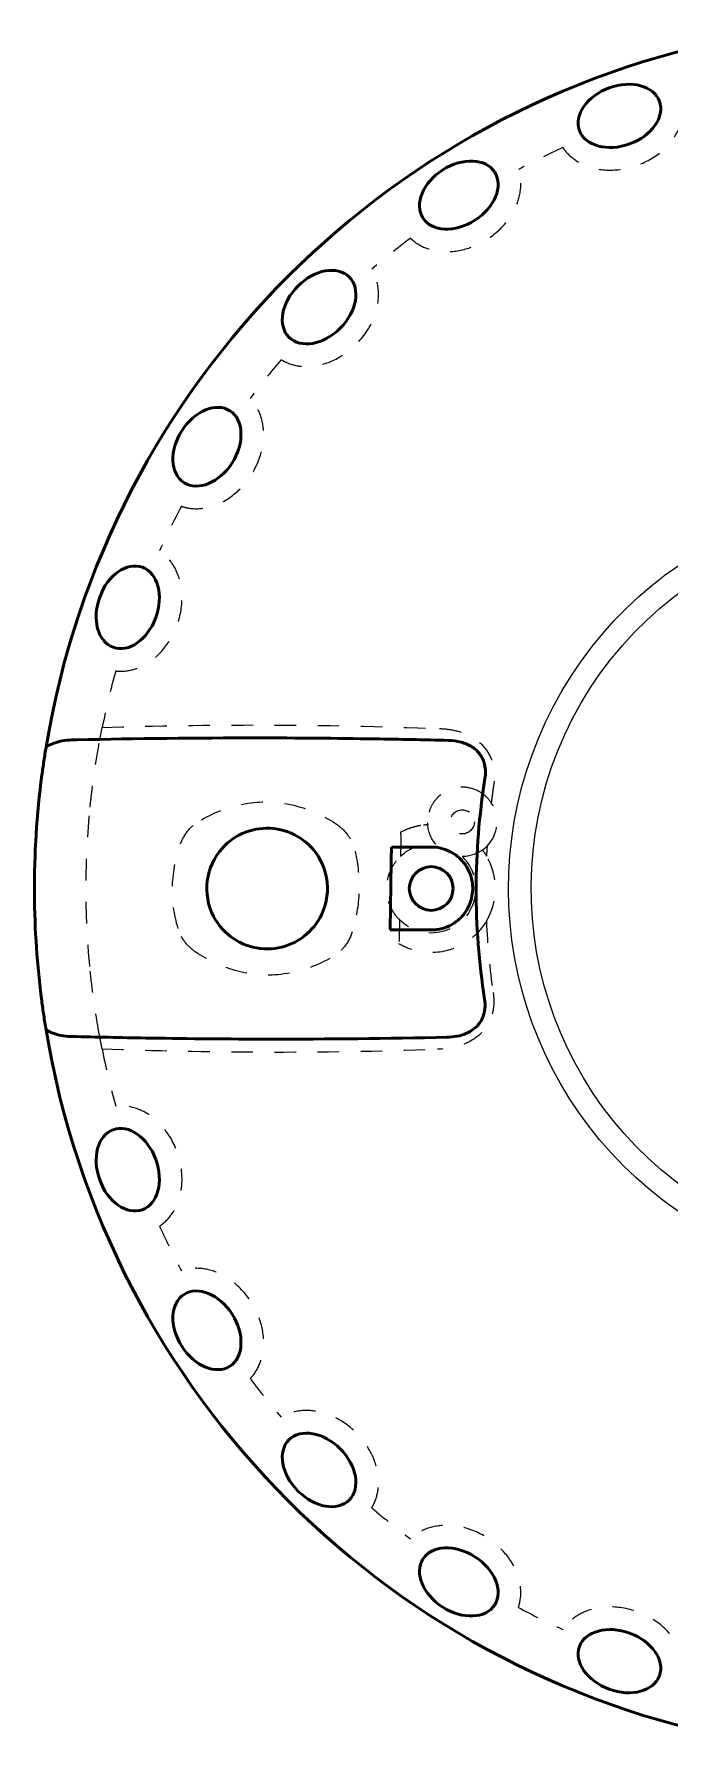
# Model space of a CAD drawing. Header units: inches. Extents: x 1.14 to 9.18, y 5.69 to 13.73.
# Drawn here: x 1.14 to 4.09, y 5.74 to 13.67 of the extents above; entities that cross this region are included whole.
import ezdxf

# ---------------------------------------------------------------- set-up
doc = ezdxf.new("R2010")
doc.units = ezdxf.units.IN
doc.header["$LTSCALE"] = 0.75
doc.header["$MEASUREMENT"] = 0
doc.linetypes.add('HIDDEN2', pattern=[0.1875, 0.125, -0.0625])
doc.layers.add('Construction', color=50, linetype='Continuous')
doc.layers.add('Hidden', color=7, linetype='HIDDEN2', lineweight=25)
doc.layers.add('Visible', color=7, linetype='Continuous', lineweight=50)

msp = doc.modelspace()

# ---------------------------------------------------------------- linework, layer by layer
at = {"layer": 'Construction', "extrusion": (0, 0, -1)}
for centre, radius, start, end in [((-5.1598, 9.7064, -0.2404), 1.8198, 226.86374, 108.13626), ((-5.1598, 9.7064, -0.3454), 1.7148, 219.53346, 115.46654)]:
    msp.add_arc(centre, radius, start, end, dxfattribs=at)
at = {"layer": 'Hidden'}
msp.add_circle((3.1255, 10.0157, 0.0173), 0.056, dxfattribs=at)
for centre, radius, start, end in [((5.1598, 9.7064, 0.2404), 3.7795, 114.50448, 117.99552), ((5.1598, 9.7064, 0.2404), 3.7795, 127.00448, 130.49552), ((5.1598, 9.7064, 0.2404), 3.7795, 139.50448, 142.99552), ((5.1598, 9.7064, 0.2404), 3.7795, 152.00448, 155.49552), ((5.1598, 9.7064, 0.2404), 3.7795, 164.50448, 168.58584), ((3.1255, 10.0157, 0.2404), 0.161, 315.64106, 33.51665), ((2.9813, 9.7064, 0.2404), 0.2975, 329.30995, 30.35648), ((5.1598, 9.7064, 0.2404), 3.7795, 191.36092, 195.49552), ((5.1598, 9.7064, 0.2404), 3.7795, 204.50448, 207.99552), ((5.1598, 9.7064, 0.2404), 3.7795, 217.00448, 220.49552), ((5.1598, 9.7064, 0.2404), 3.7795, 229.50448, 232.99552), ((5.1598, 9.7064, 0.2404), 3.7795, 242.00448, 245.49552)]:
    msp.add_arc(centre, radius, start, end, dxfattribs=at)
at = {"layer": 'Hidden', "extrusion": (0, 0, -1)}
for centre, radius, start, end in [((-3.1255, 10.0157, 0.1664), 0.161, 319.82304, 355.64513), ((-2.9813, 9.7064, 0.1664), 0.2065, 46.6393, 95.89411), ((-2.9813, 9.7064, 0.1664), 0.2065, 134.10589, 315.13782), ((-3.1255, 10.0157, 0.1664), 0.161, 234.35487, 270.17696)]:
    msp.add_arc(centre, radius, start, end, dxfattribs=at)
at = {"layer": 'Hidden'}
for points, knots in [([(3.5922, 13.1455, 0.2404), (3.5973, 13.1378, 0.2404), (3.603, 13.1304, 0.2404), (3.6092, 13.1234, 0.2404), (3.6272, 13.103, 0.2404), (3.6489, 13.0863, 0.2404), (3.701, 13.0585, 0.2404), (3.7317, 13.049, 0.2404), (3.8032, 13.0384, 0.2404), (3.8444, 13.0403, 0.2404), (3.9319, 13.0583, 0.2404), (3.9785, 13.0776, 0.2404), (4.054, 13.1282, 0.2404), (4.085, 13.1577, 0.2404), (4.1267, 13.2197, 0.2404), (4.1401, 13.2499, 0.2404), (4.1512, 13.3039, 0.2404), (4.1524, 13.3264, 0.2404), (4.15, 13.3486, 0.2404)], [3.225541, 3.225541, 3.225541, 3.225541, 3.278911, 3.278911, 3.278911, 3.434531, 3.434531, 3.616057, 3.616057, 3.845714, 3.845714, 4.123635, 4.123635, 4.362269, 4.362269, 4.549042, 4.549042, 4.677523, 4.677523, 4.677523, 4.677523]), ([(2.885, 12.7247, 0.2404), (2.8917, 12.7183, 0.2404), (2.8988, 12.7123, 0.2404), (2.9064, 12.7068, 0.2404), (2.9284, 12.6908, 0.2404), (2.9531, 12.6792, 0.2404), (3.0101, 12.6633, 0.2404), (3.0421, 12.6607, 0.2404), (3.1142, 12.6658, 0.2404), (3.154, 12.6766, 0.2404), (3.2355, 12.7131, 0.2404), (3.2768, 12.742, 0.2404), (3.3396, 12.8078, 0.2404), (3.3635, 12.8433, 0.2404), (3.3908, 12.9128, 0.2404), (3.3973, 12.9452, 0.2404), (3.3965, 13.0004, 0.2404), (3.3928, 13.0225, 0.2404), (3.3856, 13.0437, 0.2404)], [3.225541, 3.225541, 3.225541, 3.225541, 3.278911, 3.278911, 3.278911, 3.434531, 3.434531, 3.616057, 3.616057, 3.845714, 3.845714, 4.123635, 4.123635, 4.362269, 4.362269, 4.549042, 4.549042, 4.677523, 4.677523, 4.677523, 4.677523]), ([(2.2856, 12.1608, 0.2404), (2.2935, 12.156, 0.2404), (2.3018, 12.1517, 0.2404), (2.3104, 12.148, 0.2404), (2.3353, 12.1371, 0.2404), (2.362, 12.1311, 0.2404), (2.421, 12.1279, 0.2404), (2.4529, 12.1323, 0.2404), (2.5221, 12.1529, 0.2404), (2.5587, 12.172, 0.2404), (2.6304, 12.2254, 0.2404), (2.6644, 12.2625, 0.2404), (2.7115, 12.3403, 0.2404), (2.7271, 12.3802, 0.2404), (2.7387, 12.454, 0.2404), (2.7381, 12.4869, 0.2404), (2.7254, 12.5407, 0.2404), (2.717, 12.5615, 0.2404), (2.7054, 12.5806, 0.2404)], [3.225541, 3.225541, 3.225541, 3.225541, 3.278911, 3.278911, 3.278911, 3.434531, 3.434531, 3.616057, 3.616057, 3.845714, 3.845714, 4.123635, 4.123635, 4.362269, 4.362269, 4.549042, 4.549042, 4.677523, 4.677523, 4.677523, 4.677523]), ([(1.8225, 11.4805, 0.2404), (1.8315, 11.4775, 0.2404), (1.8408, 11.4751, 0.2404), (1.8502, 11.4732, 0.2404), (1.877, 11.4681, 0.2404), (1.9044, 11.4681, 0.2404), (1.9627, 11.478, 0.2404), (1.9929, 11.4893, 0.2404), (2.0561, 11.5247, 0.2404), (2.0876, 11.5515, 0.2404), (2.1459, 11.6194, 0.2404), (2.171, 11.6632, 0.2404), (2.1997, 11.7493, 0.2404), (2.2062, 11.7915, 0.2404), (2.2012, 11.8659, 0.2404), (2.1934, 11.8978, 0.2404), (2.1693, 11.9471, 0.2404), (2.1567, 11.9653, 0.2404), (2.1415, 11.9812, 0.2404)], [3.224119, 3.224119, 3.224119, 3.224119, 3.278959, 3.278959, 3.278959, 3.434731, 3.434731, 3.616628, 3.616628, 3.846837, 3.846837, 4.125041, 4.125041, 4.363029, 4.363029, 4.54941, 4.54941, 4.676126, 4.676126, 4.676126, 4.676126]), ([(1.5176, 10.7162, 0.2404), (1.5268, 10.7152, 0.2404), (1.536, 10.7148, 0.2404), (1.5453, 10.715, 0.2404), (1.5725, 10.7157, 0.2404), (1.5992, 10.7215, 0.2404), (1.654, 10.7435, 0.2404), (1.6811, 10.7609, 0.2404), (1.7351, 10.8088, 0.2404), (1.7601, 10.8414, 0.2404), (1.8027, 10.92, 0.2404), (1.8178, 10.968, 0.2404), (1.8278, 11.0584, 0.2404), (1.8251, 11.1012, 0.2404), (1.8045, 11.1731, 0.2404), (1.7901, 11.2027, 0.2404), (1.7558, 11.2462, 0.2404), (1.7393, 11.2616, 0.2404), (1.7207, 11.274, 0.2404)], [3.225971, 3.225971, 3.225971, 3.225971, 3.278896, 3.278896, 3.278896, 3.434471, 3.434471, 3.615885, 3.615885, 3.845376, 3.845376, 4.12321, 4.12321, 4.362039, 4.362039, 4.54893, 4.54893, 4.677945, 4.677945, 4.677945, 4.677945]), ([(1.3991, 10.0835, -0.0135), (1.4021, 10.1136, -0.0138), (1.4055, 10.1436, -0.0095), (1.413, 10.2039, 0.0076), (1.4171, 10.234, 0.0209), (1.4289, 10.3134, 0.068), (1.437, 10.3602, 0.1106), (1.4442, 10.3988, 0.1627)], [-0.7656272, -0.7656272, -0.7656272, -0.7656272, -0.5773786, -0.5773786, -0.3727843, -0.3727843, 0, 0, 0, 0]), ([(1.455, 10.4544, 0.2404), (1.705, 10.4619, 0.2404), (1.9492, 10.466, 0.2404), (2.4845, 10.4646, 0.2404), (2.7484, 10.4583, 0.2404), (3.0201, 10.4487, 0.2404)], [-3.437072, -3.437072, -3.437072, -3.437072, -1.970205, -1.970205, -0.387072, -0.387072, -0.387072, -0.387072]), ([(3.0201, 10.4487, 0.2404), (3.0488, 10.4476, 0.2404), (3.0777, 10.4438, 0.2404), (3.1314, 10.4292, 0.2404), (3.1565, 10.4187, 0.2404), (3.2009, 10.3904, 0.2404), (3.2199, 10.3732, 0.2404), (3.2507, 10.331, 0.2404), (3.2615, 10.3071, 0.2404), (3.2754, 10.2493, 0.2404), (3.2756, 10.2161, 0.2404), (3.2707, 10.1835, 0.2404)], [-0.8061177, -0.8061177, -0.8061177, -0.8061177, -0.6418101, -0.6418101, -0.487569, -0.487569, -0.3401197, -0.3401197, -0.1883512, -0.1883512, 0, 0, 0, 0]), ([(3.2138, 10.1503, 0.1873), (3.1947, 10.1628, 0.1661), (3.1727, 10.1714, 0.1463), (3.1295, 10.1778, 0.1096), (3.1094, 10.1771, 0.0931), (3.0781, 10.17, 0.0667), (3.0667, 10.166, 0.0568), (3.047, 10.1566, 0.0392), (3.0385, 10.1515, 0.0314), (3.0223, 10.1396, 0.0157), (3.0144, 10.1327, 0.0079), (2.998, 10.1149, -0.0092), (2.9897, 10.1034, -0.0184), (2.9757, 10.0767, -0.0346), (2.9707, 10.0622, -0.0409), (2.9653, 10.0358, -0.0473), (2.9643, 10.0238, -0.0485), (2.9646, 10.0117, -0.0475)], [-0.7355711, -0.7355711, -0.7355711, -0.7355711, -0.5794344, -0.5794344, -0.4485292, -0.4485292, -0.3705136, -0.3705136, -0.3074157, -0.3074157, -0.2420974, -0.2420974, -0.1582341, -0.1582341, -0.0694785, -0.0694785, 0, 0, 0, 0]), ([(1.3976, 9.3448, -0.0176), (1.3858, 9.4675, -0.0148), (1.38, 9.5907, -0.013), (1.3805, 9.8375, -0.0115), (1.3868, 9.9608, -0.0119), (1.3991, 10.0835, -0.0135)], [-1.629687, -1.629687, -1.629687, -1.629687, -0.924692, -0.924692, -0.219227, -0.219227, -0.219227, -0.219227]), ([(1.9154, 10.0257, -0.3633), (1.9818, 10.0635, -0.3633), (2.0606, 10.0934, -0.3633), (2.2152, 10.1127, -0.3633), (2.2835, 10.1082, -0.3633), (2.4166, 10.0742, -0.3633), (2.4799, 10.0455, -0.3633), (2.5367, 10.0086, -0.3633)], [0, 0, 0, 0, 0.436615, 0.436615, 0.788012, 0.788012, 1.132395, 1.132395, 1.132395, 1.132395]), ([(3.2138, 10.1503, 0.1873), (3.2205, 10.1459, 0.1948), (3.227, 10.1409, 0.2021), (3.2429, 10.1266, 0.2203), (3.2519, 10.1163, 0.2309), (3.2597, 10.1046, 0.2404)], [0.0357034, 0.0357034, 0.0357034, 0.0357034, 0.0984121, 0.0984121, 0.1960622, 0.1960622, 0.1960622, 0.1960622]), ([(1.8205, 9.9185, -0.3633), (1.8294, 9.9425, -0.3633), (1.8429, 9.964, -0.3633), (1.8763, 9.9999, -0.3633), (1.895, 10.0141, -0.3633), (1.9154, 10.0257, -0.3633)], [0, 0, 0, 0, 0.1463293, 0.1463293, 0.2801398, 0.2801398, 0.2801398, 0.2801398]), ([(2.5367, 10.0086, -0.3633), (2.5585, 9.9944, -0.3633), (2.5777, 9.9768, -0.3633), (2.6017, 9.9444, -0.3633), (2.609, 9.9321, -0.3633), (2.6205, 9.9064, -0.3633), (2.6249, 9.8934, -0.3633), (2.6279, 9.8799, -0.3633)], [0, 0, 0, 0, 0.1487569, 0.1487569, 0.2307223, 0.2307223, 0.3097026, 0.3097026, 0.3097026, 0.3097026]), ([(2.839, 9.9677, -0.1664), (2.8519, 9.9747, -0.1542), (2.8651, 9.9806, -0.1418), (2.8888, 9.9893, -0.1196), (2.8991, 9.9925, -0.1098), (2.9215, 9.9981, -0.0887), (2.9334, 10.0003, -0.0773), (2.9453, 10.0017, -0.0658)], [0, 0, 0, 0, 0.108868, 0.108868, 0.1920745, 0.1920745, 0.2872768, 0.2872768, 0.2872768, 0.2872768]), ([(2.9646, 10.0117, -0.0475), (2.9646, 10.0108, -0.0474), (2.9646, 10.0099, -0.0474), (2.9647, 10.0071, -0.0471), (2.9648, 10.0053, -0.0469), (2.965, 10.0034, -0.0466)], [-0.87218256, -0.87218256, -0.87218256, -0.87218256, -0.86653682, -0.86653682, -0.85497178, -0.85497178, -0.85497178, -0.85497178]), ([(1.8072, 9.5204, -0.3633), (1.7878, 9.5854, -0.3633), (1.7789, 9.6531, -0.3633), (1.7835, 9.7886, -0.3633), (1.7968, 9.8553, -0.3633), (1.8205, 9.9185, -0.3633)], [0, 0, 0, 0, 0.387671, 0.387671, 0.773485, 0.773485, 0.773485, 0.773485]), ([(2.6279, 9.8799, -0.3633), (2.642, 9.8181, -0.3633), (2.6485, 9.7549, -0.3633), (2.644, 9.628, -0.3633), (2.6332, 9.5658, -0.3633), (2.615, 9.5057, -0.3633)], [0, 0, 0, 0, 0.3621617, 0.3621617, 0.7212794, 0.7212794, 0.7212794, 0.7212794]), ([(2.8349, 9.5608, -0.1664), (2.8336, 9.5621, -0.1678), (2.8323, 9.5635, -0.1691), (2.8165, 9.5802, -0.1852), (2.8037, 9.5986, -0.1988), (2.7855, 9.6379, -0.2186), (2.7794, 9.6579, -0.2255), (2.7741, 9.698, -0.232), (2.7742, 9.7168, -0.2323), (2.7797, 9.7554, -0.227), (2.7854, 9.7742, -0.2211), (2.8017, 9.8104, -0.2045), (2.8127, 9.8271, -0.1933), (2.8297, 9.8468, -0.1762), (2.8345, 9.8518, -0.1714), (2.8395, 9.8565, -0.1664)], [0.3064291, 0.3064291, 0.3064291, 0.3064291, 0.3197226, 0.3197226, 0.4674082, 0.4674082, 0.5939667, 0.5939667, 0.7033905, 0.7033905, 0.8209939, 0.8209939, 0.9511364, 0.9511364, 0.9997407, 0.9997407, 0.9997407, 0.9997407]), ([(1.8901, 9.4107, -0.3633), (1.8717, 9.4231, -0.3633), (1.8552, 9.4378, -0.3633), (1.8258, 9.4746, -0.3633), (1.8143, 9.4965, -0.3633), (1.8072, 9.5204, -0.3633)], [0, 0, 0, 0, 0.1266999, 0.1266999, 0.2692788, 0.2692788, 0.2692788, 0.2692788]), ([(2.8349, 9.5608, -0.1664), (2.8349, 9.5595, -0.1664), (2.8349, 9.5583, -0.1664), (2.8339, 9.5235, -0.1664), (2.8326, 9.4805, -0.1664), (2.8317, 9.4493, -0.1664)], [-0.1525306, -0.1525306, -0.1525306, -0.1525306, -0.1485395, -0.1485395, -0.0414416, -0.0414416, -0.0414416, -0.0414416]), ([(3.2371, 9.5546, 0.2404), (3.2204, 9.5265, 0.2221), (3.2001, 9.5028, 0.2001), (3.1456, 9.4547, 0.1418), (3.1084, 9.4345, 0.1028), (3.0195, 9.4067, 0.0126), (2.9649, 9.4045, -0.0405), (2.8845, 9.4237, -0.1166), (2.8574, 9.4344, -0.142), (2.8317, 9.4493, -0.1664)], [0.001716, 0.001716, 0.001716, 0.001716, 0.21547, 0.21547, 0.533158, 0.533158, 0.950907, 0.950907, 1.168643, 1.168643, 1.168643, 1.168643]), ([(2.615, 9.5057, -0.3633), (2.6072, 9.4799, -0.3633), (2.5946, 9.4563, -0.3633), (2.5677, 9.4237, -0.3633), (2.5567, 9.4131, -0.3633), (2.5393, 9.3994, -0.3633), (2.5336, 9.3953, -0.3633), (2.5226, 9.3881, -0.3633), (2.5171, 9.3848, -0.3633), (2.5116, 9.3818, -0.3633)], [0, 0, 0, 0, 0.1541007, 0.1541007, 0.2413186, 0.2413186, 0.2809319, 0.2809319, 0.3170214, 0.3170214, 0.3170214, 0.3170214]), ([(2.5116, 9.3818, -0.3633), (2.4476, 9.3466, -0.3633), (2.3697, 9.3174, -0.3633), (2.2112, 9.2998, -0.3633), (2.1399, 9.3063, -0.3633), (2.0065, 9.3445, -0.3633), (1.9451, 9.3737, -0.3633), (1.8901, 9.4107, -0.3633)], [0, 0, 0, 0, 0.417577, 0.417577, 0.766798, 0.766798, 1.087486, 1.087486, 1.087486, 1.087486]), ([(1.4419, 9.0266, 0.1537), (1.4368, 9.0542, 0.1181), (1.4313, 9.0865, 0.086), (1.4205, 9.1554, 0.0352), (1.4153, 9.1914, 0.0153), (1.4057, 9.2666, -0.0113), (1.4013, 9.3056, -0.0185), (1.3976, 9.3448, -0.0176)], [-0.7154314, -0.7154314, -0.7154314, -0.7154314, -0.4579754, -0.4579754, -0.2248866, -0.2248866, 0, 0, 0, 0]), ([(3.2687, 9.2235, 0.2404), (3.2718, 9.2025, 0.2404), (3.2727, 9.1813, 0.2404), (3.2688, 9.14, 0.2404), (3.2643, 9.1203, 0.2404), (3.2471, 9.077, 0.2404), (3.2328, 9.0552, 0.2404), (3.1931, 9.0148, 0.2404), (3.1674, 8.9984, 0.2404), (3.1023, 8.9706, 0.2404), (3.0588, 8.9618, 0.2404), (3.0109, 8.9603, 0.2404)], [-0.9394307, -0.9394307, -0.9394307, -0.9394307, -0.7957162, -0.7957162, -0.6583169, -0.6583169, -0.4797409, -0.4797409, -0.2738823, -0.2738823, 0, 0, 0, 0]), ([(1.4543, 8.9619, 0.2404), (1.7007, 8.9537, 0.2404), (1.9424, 8.9483, 0.2404), (2.4749, 8.9467, 0.2404), (2.7384, 8.9516, 0.2404), (3.0109, 8.9603, 0.2404)], [0.528924, 0.528924, 0.528924, 0.528924, 1.970426, 1.970426, 3.561941, 3.561941, 3.561941, 3.561941]), ([(1.7207, 8.1388, 0.2404), (1.7284, 8.144, 0.2404), (1.7358, 8.1497, 0.2404), (1.7428, 8.1558, 0.2404), (1.7632, 8.1739, 0.2404), (1.7799, 8.1955, 0.2404), (1.8077, 8.2477, 0.2404), (1.8172, 8.2784, 0.2404), (1.8278, 8.3499, 0.2404), (1.8259, 8.391, 0.2404), (1.8079, 8.4786, 0.2404), (1.7886, 8.5251, 0.2404), (1.738, 8.6007, 0.2404), (1.7085, 8.6317, 0.2404), (1.6465, 8.6734, 0.2404), (1.6163, 8.6868, 0.2404), (1.5623, 8.6979, 0.2404), (1.5398, 8.6991, 0.2404), (1.5176, 8.6967, 0.2404)], [3.225541, 3.225541, 3.225541, 3.225541, 3.278911, 3.278911, 3.278911, 3.434531, 3.434531, 3.616057, 3.616057, 3.845714, 3.845714, 4.123635, 4.123635, 4.362269, 4.362269, 4.549042, 4.549042, 4.677523, 4.677523, 4.677523, 4.677523]), ([(2.1415, 7.4316, 0.2404), (2.1479, 7.4383, 0.2404), (2.1539, 7.4455, 0.2404), (2.1594, 7.453, 0.2404), (2.1754, 7.475, 0.2404), (2.187, 7.4998, 0.2404), (2.2029, 7.5567, 0.2404), (2.2055, 7.5888, 0.2404), (2.2004, 7.6609, 0.2404), (2.1896, 7.7006, 0.2404), (2.1531, 7.7822, 0.2404), (2.1242, 7.8235, 0.2404), (2.0584, 7.8863, 0.2404), (2.0229, 7.9102, 0.2404), (1.9534, 7.9374, 0.2404), (1.921, 7.944, 0.2404), (1.8658, 7.9432, 0.2404), (1.8437, 7.9395, 0.2404), (1.8225, 7.9323, 0.2404)], [3.225541, 3.225541, 3.225541, 3.225541, 3.278911, 3.278911, 3.278911, 3.434531, 3.434531, 3.616057, 3.616057, 3.845714, 3.845714, 4.123635, 4.123635, 4.362269, 4.362269, 4.549042, 4.549042, 4.677523, 4.677523, 4.677523, 4.677523]), ([(2.7054, 6.8323, 0.2404), (2.7102, 6.8402, 0.2404), (2.7145, 6.8485, 0.2404), (2.7182, 6.857, 0.2404), (2.7291, 6.882, 0.2404), (2.7351, 6.9087, 0.2404), (2.7383, 6.9677, 0.2404), (2.7339, 6.9996, 0.2404), (2.7132, 7.0688, 0.2404), (2.6942, 7.1053, 0.2404), (2.6408, 7.177, 0.2404), (2.6037, 7.2111, 0.2404), (2.5259, 7.2582, 0.2404), (2.486, 7.2738, 0.2404), (2.4122, 7.2854, 0.2404), (2.3793, 7.2848, 0.2404), (2.3255, 7.272, 0.2404), (2.3047, 7.2636, 0.2404), (2.2856, 7.252, 0.2404)], [3.225541, 3.225541, 3.225541, 3.225541, 3.278911, 3.278911, 3.278911, 3.434531, 3.434531, 3.616057, 3.616057, 3.845714, 3.845714, 4.123635, 4.123635, 4.362269, 4.362269, 4.549042, 4.549042, 4.677523, 4.677523, 4.677523, 4.677523]), ([(3.3856, 6.3692, 0.2404), (3.3887, 6.3782, 0.2404), (3.3911, 6.3875, 0.2404), (3.393, 6.3969, 0.2404), (3.3981, 6.4236, 0.2404), (3.3981, 6.451, 0.2404), (3.3882, 6.5094, 0.2404), (3.3769, 6.5396, 0.2404), (3.3414, 6.6027, 0.2404), (3.3147, 6.6343, 0.2404), (3.2468, 6.6926, 0.2404), (3.203, 6.7176, 0.2404), (3.1169, 6.7464, 0.2404), (3.0747, 6.7528, 0.2404), (3.0003, 6.7479, 0.2404), (2.9683, 6.7401, 0.2404), (2.9191, 6.7159, 0.2404), (2.9009, 6.7034, 0.2404), (2.885, 6.6881, 0.2404)], [3.224119, 3.224119, 3.224119, 3.224119, 3.278959, 3.278959, 3.278959, 3.434731, 3.434731, 3.616628, 3.616628, 3.846837, 3.846837, 4.125041, 4.125041, 4.363029, 4.363029, 4.54941, 4.54941, 4.676126, 4.676126, 4.676126, 4.676126]), ([(4.15, 6.0643, 0.2404), (4.151, 6.0734, 0.2404), (4.1514, 6.0827, 0.2404), (4.1512, 6.0919, 0.2404), (4.1505, 6.1191, 0.2404), (4.1447, 6.1458, 0.2404), (4.1227, 6.2007, 0.2404), (4.1053, 6.2277, 0.2404), (4.0574, 6.2818, 0.2404), (4.0248, 6.3068, 0.2404), (3.9462, 6.3493, 0.2404), (3.8982, 6.3645, 0.2404), (3.8078, 6.3744, 0.2404), (3.765, 6.3718, 0.2404), (3.6931, 6.3512, 0.2404), (3.6635, 6.3367, 0.2404), (3.62, 6.3024, 0.2404), (3.6046, 6.286, 0.2404), (3.5922, 6.2673, 0.2404)], [3.225971, 3.225971, 3.225971, 3.225971, 3.278896, 3.278896, 3.278896, 3.434471, 3.434471, 3.615885, 3.615885, 3.845376, 3.845376, 4.12321, 4.12321, 4.362039, 4.362039, 4.54893, 4.54893, 4.677945, 4.677945, 4.677945, 4.677945])]:
    msp.add_open_spline(points, degree=3, knots=knots, dxfattribs=at)
for points in [[(1.4442, 10.3988, 0.1627), (1.4476, 10.4171, 0.1874), (1.4512, 10.4356, 0.2133), (1.455, 10.4544, 0.2404)], [(3.2707, 10.1835, 0.2404), (3.2667, 10.1572, 0.2404), (3.263, 10.1309, 0.2404), (3.2597, 10.1046, 0.2404)], [(2.9453, 10.0017, -0.0658), (2.9519, 10.0025, -0.0594), (2.9584, 10.0031, -0.053), (2.965, 10.0034, -0.0466)], [(2.839, 9.9677, -0.1664), (2.8395, 9.9617, -0.1664), (2.8397, 9.9557, -0.1664), (2.8397, 9.9497, -0.1664)], [(2.8397, 9.9497, -0.1664), (2.8397, 9.9155, -0.1664), (2.8396, 9.8849, -0.1664), (2.8395, 9.8565, -0.1664)], [(3.2406, 9.9031, 0.2404), (3.234, 9.8964, 0.2341), (3.2269, 9.8903, 0.2271), (3.2193, 9.8848, 0.2197)], [(3.2193, 9.8848, 0.2197), (3.226, 9.8759, 0.2271), (3.2323, 9.8665, 0.234), (3.238, 9.8568, 0.2404)], [(3.2406, 9.9031, 0.2404), (3.2396, 9.8877, 0.2404), (3.2387, 9.8722, 0.2404), (3.238, 9.8568, 0.2404)], [(3.2371, 9.5546, 0.2404), (3.2419, 9.4438, 0.2404), (3.2524, 9.3332, 0.2404), (3.2687, 9.2235, 0.2404)], [(1.4543, 8.9619, 0.2404), (1.4499, 8.9837, 0.21), (1.4458, 9.0052, 0.1811), (1.4419, 9.0266, 0.1537)]]:
    msp.add_open_spline(points, degree=3, dxfattribs=at)
at = {"layer": 'Visible'}
msp.add_circle((2.9813, 9.7064, -0.0614), 0.1015, dxfattribs=at)
for centre, radius, start, end in [((5.1598, 9.7064, 0.3454), 4.0192, 99.3863, 170.6053), ((2.2201, 9.7064, -0.3633), 0.28, 32.4, 141.81997), ((2.2201, 9.7064, -0.3633), 0.28, 141.81997, 212.0721), ((2.2201, 9.7064, -0.3633), 0.28, 321.49207, 32.4), ((2.2201, 9.7064, -0.3633), 0.28, 212.0721, 321.49207), ((5.1598, 9.7064, 0.3454), 4.0192, 189.3863, 260.6053)]:
    msp.add_arc(centre, radius, start, end, dxfattribs=at)
at = {"layer": 'Visible', "extrusion": (0, 0, -1)}
for centre, major_axis in [((3.8545, 13.2926, 0.3454), (0.1858, 0.0676)), ((3.1093, 12.9251, 0.3454), (0.1668, 0.1062)), ((3.8545, 6.1202, 0.3454), (-0.1858, 0.0676))]:
    msp.add_ellipse(centre, major_axis=major_axis, ratio=0.700909, dxfattribs=at)
for centre, major_axis, start_param, end_param in [((2.4612, 12.405, 0.3454), (0.1398, 0.1398), 1.570796326801401, 7.853981633980987), ((1.9411, 11.7569, 0.3454), (0.1062, 0.1668), 1.57079632662862, 7.853981633808206), ((1.5736, 11.0117, 0.3454), (0.0676, 0.1858), 1.57079632675469, 7.853981633934276), ((1.5736, 8.4012, 0.3454), (-0.0676, 0.1858), 1.57079632676027, 7.853981633939856), ((1.9411, 7.6559, 0.3454), (-0.1062, 0.1668), 1.570796326757389, 7.853981633936975), ((2.4612, 7.0079, 0.3454), (-0.1398, 0.1398), 1.570796326794896, 7.853981633974483), ((3.1093, 6.4878, 0.3454), (-0.1668, 0.1062), 1.570796326628621, 7.853981633808206)]:
    msp.add_ellipse(centre, major_axis=major_axis, ratio=0.700909, start_param=start_param, end_param=end_param, dxfattribs=at)
at = {"layer": 'Visible'}
for points in [[(1.2275, 10.3798, 0.3454), (1.2528, 10.3897, 0.3454), (1.2822, 10.3952, 0.3454), (1.3148, 10.3959, 0.3454)], [(1.3148, 10.3959, 0.3454), (1.3222, 10.3961, 0.3454), (1.3296, 10.3962, 0.3454), (1.337, 10.3964, 0.3454)], [(2.7909, 9.514, -0.0614), (2.7924, 9.6186, -0.0614), (2.7952, 9.806, -0.0614), (2.7966, 9.8989, -0.0614)], [(2.7966, 9.8989, -0.0614), (2.8572, 9.8989, -0.0013), (2.9276, 9.8989, 0.0703), (2.9813, 9.8989, 0.1251)], [(2.9813, 9.514, 0.1284), (2.9234, 9.514, 0.0699), (2.8534, 9.514, -0.0003), (2.7909, 9.514, -0.0614)], [(1.3082, 9.0198, 0.3454), (1.2781, 9.0205, 0.3454), (1.2509, 9.0255, 0.3454), (1.2273, 9.0344, 0.3454)], [(1.3365, 9.0191, 0.3454), (1.3271, 9.0193, 0.3454), (1.3176, 9.0196, 0.3454), (1.3082, 9.0198, 0.3454)]]:
    msp.add_open_spline(points, degree=3, dxfattribs=at)
for points, knots in [([(1.337, 10.3964, 0.3454), (1.6186, 10.4025, 0.3454), (1.8907, 10.4057, 0.3454), (2.3581, 10.4053, 0.3454), (2.5383, 10.4037, 0.3454), (2.835, 10.399, 0.3454), (2.9476, 10.3967, 0.3454), (3.0607, 10.394, 0.3454)], [-3.719256, -3.719256, -3.719256, -3.719256, -2.087216, -2.087216, -1.039441, -1.039441, -0.387277, -0.387277, -0.387277, -0.387277]), ([(3.0607, 10.394, 0.3454), (3.0807, 10.3935, 0.3454), (3.1009, 10.391, 0.3454), (3.1379, 10.381, 0.3454), (3.155, 10.3739, 0.3454), (3.1849, 10.3546, 0.3454), (3.1975, 10.3431, 0.3454), (3.2178, 10.3148, 0.3454), (3.225, 10.2988, 0.3454), (3.234, 10.2601, 0.3454), (3.234, 10.2377, 0.3454), (3.2305, 10.2158, 0.3454)], [-0.5458838, -0.5458838, -0.5458838, -0.5458838, -0.43138, -0.43138, -0.3263302, -0.3263302, -0.2279675, -0.2279675, -0.1267052, -0.1267052, 0, 0, 0, 0]), ([(1.1944, 10.3625, 0.3454), (1.1911, 10.3422, 0.3333), (1.1876, 10.3204, 0.3239), (1.1811, 10.2763, 0.3128), (1.178, 10.2545, 0.3107), (1.1751, 10.2327, 0.3127)], [-0.2616972, -0.2616972, -0.2616972, -0.2616972, -0.1258743, -0.1258743, 0, 0, 0, 0]), ([(1.1944, 10.3625, 0.3454), (1.2038, 10.3689, 0.3454), (1.2139, 10.3742, 0.3454), (1.2255, 10.379, 0.3454), (1.2265, 10.3794, 0.3454), (1.2275, 10.3798, 0.3454)], [-0.27305237, -0.27305237, -0.27305237, -0.27305237, -0.19399187, -0.19399187, -0.18652381, -0.18652381, -0.18652381, -0.18652381]), ([(1.1751, 10.2327, 0.3127), (1.1511, 10.0508, 0.3293), (1.1395, 9.8676, 0.3382), (1.1416, 9.5143, 0.336), (1.153, 9.3491, 0.3268), (1.1745, 9.185, 0.3113)], [-2.254001, -2.254001, -2.254001, -2.254001, -1.196373, -1.196373, -0.242885, -0.242885, -0.242885, -0.242885]), ([(3.2305, 10.2158, 0.3454), (3.2037, 10.0468, 0.3454), (3.19, 9.8757, 0.3454), (3.1894, 9.5333, 0.3454), (3.2025, 9.3622, 0.3454), (3.2289, 9.1931, 0.3454)], [-2.291198, -2.291198, -2.291198, -2.291198, -1.31241, -1.31241, -0.333616, -0.333616, -0.333616, -0.333616]), ([(2.9813, 9.8989, 0.1251), (3.0105, 9.8989, 0.155), (3.0398, 9.8923, 0.1854), (3.0872, 9.8687, 0.2354), (3.1068, 9.8545, 0.2563), (3.1356, 9.8228, 0.2873), (3.1463, 9.8075, 0.2989), (3.1622, 9.7744, 0.3162), (3.1678, 9.7574, 0.3224), (3.1731, 9.7266, 0.3283), (3.1741, 9.7138, 0.3293), (3.1733, 9.6872, 0.3285), (3.1715, 9.6739, 0.3266), (3.1635, 9.641, 0.3181), (3.1557, 9.6229, 0.3097), (3.1335, 9.5861, 0.2859), (3.117, 9.5678, 0.2685), (3.0712, 9.5331, 0.2203), (3.0401, 9.5201, 0.1881), (2.9985, 9.5145, 0.1458), (2.9899, 9.514, 0.1371), (2.9813, 9.514, 0.1284)], [-2.304348, -2.304348, -2.304348, -2.304348, -2.009322, -2.009322, -1.787201, -1.787201, -1.632154, -1.632154, -1.497339, -1.497339, -1.404315, -1.404315, -1.306739, -1.306739, -1.154793, -1.154793, -0.95567, -0.95567, -0.687612, -0.687612, -0.61868, -0.61868, -0.61868, -0.61868]), ([(1.1745, 9.185, 0.3113), (1.1774, 9.1626, 0.3091), (1.1806, 9.14, 0.3113), (1.1873, 9.0945, 0.3228), (1.1909, 9.0719, 0.3327), (1.1943, 9.0509, 0.3454)], [-0.2715476, -0.2715476, -0.2715476, -0.2715476, -0.141271, -0.141271, 0, 0, 0, 0]), ([(3.2289, 9.1931, 0.3454), (3.2312, 9.1787, 0.3454), (3.2319, 9.164, 0.3454), (3.2292, 9.1357, 0.3454), (3.2261, 9.1223, 0.3454), (3.2144, 9.0933, 0.3454), (3.2048, 9.0788, 0.3454), (3.1781, 9.052, 0.3454), (3.1608, 9.0411, 0.3454), (3.1167, 9.0226, 0.3454), (3.0871, 9.0168, 0.3454), (3.0544, 9.0161, 0.3454)], [-0.6377377, -0.6377377, -0.6377377, -0.6377377, -0.5383006, -0.5383006, -0.4444156, -0.4444156, -0.325061, -0.325061, -0.1867054, -0.1867054, 0, 0, 0, 0]), ([(1.2273, 9.0344, 0.3454), (1.2239, 9.0357, 0.3454), (1.2205, 9.037, 0.3454), (1.2093, 9.042, 0.3454), (1.2016, 9.0462, 0.3454), (1.1943, 9.0509, 0.3454)], [-0.32271167, -0.32271167, -0.32271167, -0.32271167, -0.30236345, -0.30236345, -0.25237213, -0.25237213, -0.25237213, -0.25237213]), ([(3.0544, 9.0161, 0.3454), (2.7757, 9.0102, 0.3454), (2.5059, 9.0071, 0.3454), (2.0412, 9.0076, 0.3454), (1.861, 9.0092, 0.3454), (1.5636, 9.014, 0.3454), (1.4503, 9.0164, 0.3454), (1.3365, 9.0191, 0.3454)], [-3.704007, -3.704007, -3.704007, -3.704007, -2.087134, -2.087134, -1.039355, -1.039355, -0.38307, -0.38307, -0.38307, -0.38307])]:
    msp.add_open_spline(points, degree=3, knots=knots, dxfattribs=at)

doc.saveas('drawing.dxf')
